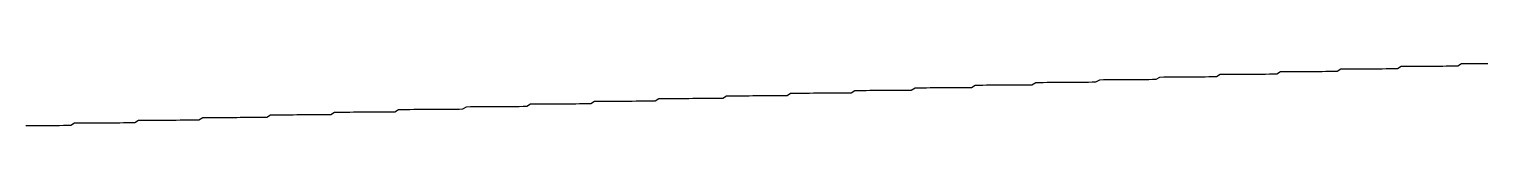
# Model space of a CAD drawing. Header units: millimetres. Extents: x 41 to 1041, y 1148 to 1248.
# Drawn here: x 97.82 to 104.22, y 1155.82 to 1156.09 of the extents above; entities that cross this region are included whole.
import ezdxf

# ---------------------------------------------------------------- set-up
doc = ezdxf.new("R2010")
doc.units = ezdxf.units.MM

msp = doc.modelspace()

# ---------------------------------------------------------------- linework, layer by layer
at = {"color": 3}
msp.add_polyline3d([(97.8002, 1155.8173, 0), (97.8162, 1155.8174, 0), (97.8332, 1155.8175, 0), (97.8492, 1155.8176, 0), (97.8662, 1155.8178, 0), (97.8832, 1155.8179, 0), (97.8992, 1155.818, 0), (97.9162, 1155.8181, 0), (97.9322, 1155.8182, 0), (97.9492, 1155.8183, 0), (97.9662, 1155.8184, 0), (97.9822, 1155.8185, 0), (97.9992, 1155.8187, 0), (98.0152, 1155.8288, 0), (98.0321, 1155.8289, 0), (98.0491, 1155.829, 0), (98.0651, 1155.8291, 0), (98.0821, 1155.8292, 0), (98.0981, 1155.8293, 0), (98.1151, 1155.8295, 0), (98.1311, 1155.8296, 0), (98.1481, 1155.8297, 0), (98.1651, 1155.8298, 0), (98.1811, 1155.8299, 0), (98.1981, 1155.83, 0), (98.2141, 1155.8301, 0), (98.2311, 1155.8302, 0), (98.2481, 1155.8304, 0), (98.2641, 1155.8305, 0), (98.2811, 1155.8306, 0), (98.2971, 1155.8407, 0), (98.3141, 1155.8408, 0), (98.3311, 1155.8409, 0), (98.3471, 1155.841, 0), (98.3641, 1155.8412, 0), (98.3801, 1155.8413, 0), (98.3971, 1155.8414, 0), (98.4141, 1155.8415, 0), (98.4301, 1155.8416, 0), (98.4471, 1155.8417, 0), (98.4631, 1155.8418, 0), (98.4801, 1155.8419, 0), (98.4971, 1155.8421, 0), (98.5131, 1155.8422, 0), (98.5301, 1155.8423, 0), (98.5461, 1155.8424, 0), (98.5631, 1155.8425, 0), (98.58, 1155.8526, 0), (98.596, 1155.8527, 0), (98.613, 1155.8529, 0), (98.629, 1155.853, 0), (98.646, 1155.8531, 0), (98.662, 1155.8532, 0), (98.679, 1155.8533, 0), (98.696, 1155.8534, 0), (98.712, 1155.8535, 0), (98.729, 1155.8536, 0), (98.745, 1155.8538, 0), (98.762, 1155.8539, 0), (98.779, 1155.854, 0), (98.795, 1155.8541, 0), (98.812, 1155.8542, 0), (98.828, 1155.8543, 0), (98.845, 1155.8544, 0), (98.862, 1155.8546, 0), (98.8779, 1155.8647, 0), (98.8949, 1155.8648, 0), (98.9109, 1155.8649, 0), (98.9279, 1155.865, 0), (98.9449, 1155.8651, 0), (98.9609, 1155.8652, 0), (98.9779, 1155.8653, 0), (98.9939, 1155.8655, 0), (99.0109, 1155.8656, 0), (99.0279, 1155.8657, 0), (99.0439, 1155.8658, 0), (99.0609, 1155.8659, 0), (99.0769, 1155.866, 0), (99.0939, 1155.8661, 0), (99.1109, 1155.8663, 0), (99.1269, 1155.8664, 0), (99.1439, 1155.8665, 0), (99.1599, 1155.8766, 0), (99.1768, 1155.8767, 0), (99.1938, 1155.8768, 0), (99.2098, 1155.8769, 0), (99.2268, 1155.877, 0), (99.2428, 1155.8772, 0), (99.2598, 1155.8773, 0), (99.2758, 1155.8774, 0), (99.2928, 1155.8775, 0), (99.3098, 1155.8776, 0), (99.3258, 1155.8777, 0), (99.3428, 1155.8778, 0), (99.3588, 1155.878, 0), (99.3758, 1155.8781, 0), (99.3928, 1155.8782, 0), (99.4088, 1155.8783, 0), (99.4258, 1155.8784, 0), (99.4418, 1155.8885, 0), (99.4588, 1155.8886, 0), (99.4758, 1155.8887, 0), (99.4918, 1155.8889, 0), (99.5088, 1155.889, 0), (99.5248, 1155.8891, 0), (99.5418, 1155.8892, 0), (99.5588, 1155.8893, 0), (99.5748, 1155.8894, 0), (99.5918, 1155.8895, 0), (99.6078, 1155.8897, 0), (99.6248, 1155.8898, 0), (99.6418, 1155.8899, 0), (99.6578, 1155.89, 0), (99.6748, 1155.8901, 0), (99.6908, 1155.8902, 0), (99.7078, 1155.8903, 0), (99.7248, 1155.8905, 0), (99.7407, 1155.9006, 0), (99.7577, 1155.9007, 0), (99.7737, 1155.9008, 0), (99.7907, 1155.9009, 0), (99.8067, 1155.901, 0), (99.8237, 1155.9011, 0), (99.8407, 1155.9012, 0), (99.8567, 1155.9014, 0), (99.8737, 1155.9015, 0), (99.8897, 1155.9016, 0), (99.9067, 1155.9017, 0), (99.9237, 1155.9018, 0), (99.9397, 1155.9019, 0), (99.9567, 1155.902, 0), (99.9727, 1155.9021, 0), (99.9897, 1155.9023, 0), (100.0067, 1155.9024, 0), (100.0226, 1155.9125, 0), (100.0396, 1155.9126, 0), (100.0556, 1155.9127, 0), (100.0726, 1155.9128, 0), (100.0896, 1155.9129, 0), (100.1056, 1155.9131, 0), (100.1226, 1155.9132, 0), (100.1386, 1155.9133, 0), (100.1556, 1155.9134, 0), (100.1726, 1155.9135, 0), (100.1886, 1155.9136, 0), (100.2056, 1155.9137, 0), (100.2216, 1155.9138, 0), (100.2386, 1155.914, 0), (100.2556, 1155.9141, 0), (100.2716, 1155.9142, 0), (100.2886, 1155.9143, 0), (100.3046, 1155.9244, 0), (100.3216, 1155.9245, 0), (100.3385, 1155.9246, 0), (100.3545, 1155.9248, 0), (100.3715, 1155.9249, 0), (100.3875, 1155.925, 0), (100.4045, 1155.9251, 0), (100.4205, 1155.9252, 0), (100.4375, 1155.9253, 0), (100.4545, 1155.9254, 0), (100.4705, 1155.9255, 0), (100.4875, 1155.9257, 0), (100.5035, 1155.9258, 0), (100.5205, 1155.9259, 0), (100.5375, 1155.926, 0), (100.5535, 1155.9261, 0), (100.5705, 1155.9262, 0), (100.5865, 1155.9363, 0), (100.6035, 1155.9365, 0), (100.6205, 1155.9366, 0), (100.6365, 1155.9367, 0), (100.6535, 1155.9368, 0), (100.6695, 1155.9369, 0), (100.6865, 1155.937, 0), (100.7035, 1155.9371, 0), (100.7195, 1155.9372, 0), (100.7365, 1155.9374, 0), (100.7525, 1155.9375, 0), (100.7695, 1155.9376, 0), (100.7865, 1155.9377, 0), (100.8025, 1155.9378, 0), (100.8195, 1155.9379, 0), (100.8355, 1155.938, 0), (100.8525, 1155.9382, 0), (100.8695, 1155.9383, 0), (100.8854, 1155.9484, 0), (100.9024, 1155.9485, 0), (100.9184, 1155.9486, 0), (100.9354, 1155.9487, 0), (100.9514, 1155.9488, 0), (100.9684, 1155.9489, 0), (100.9854, 1155.9491, 0), (101.0014, 1155.9492, 0), (101.0184, 1155.9493, 0), (101.0344, 1155.9494, 0), (101.0514, 1155.9495, 0), (101.0684, 1155.9496, 0), (101.0844, 1155.9497, 0), (101.1014, 1155.9499, 0), (101.1174, 1155.95, 0), (101.1344, 1155.9501, 0), (101.1514, 1155.9502, 0), (101.1673, 1155.9603, 0), (101.1843, 1155.9604, 0), (101.2003, 1155.9605, 0), (101.2173, 1155.9606, 0), (101.2343, 1155.9608, 0), (101.2503, 1155.9609, 0), (101.2673, 1155.961, 0), (101.2833, 1155.9611, 0), (101.3003, 1155.9612, 0), (101.3173, 1155.9613, 0), (101.3333, 1155.9614, 0), (101.3503, 1155.9616, 0), (101.3663, 1155.9617, 0), (101.3833, 1155.9618, 0), (101.4003, 1155.9619, 0), (101.4163, 1155.962, 0), (101.4333, 1155.9621, 0), (101.4493, 1155.9722, 0), (101.4663, 1155.9723, 0), (101.4822, 1155.9725, 0), (101.4992, 1155.9726, 0), (101.5162, 1155.9727, 0), (101.5322, 1155.9728, 0), (101.5492, 1155.9729, 0), (101.5652, 1155.973, 0), (101.5822, 1155.9731, 0), (101.5992, 1155.9733, 0), (101.6152, 1155.9734, 0), (101.6322, 1155.9735, 0), (101.6482, 1155.9736, 0), (101.6652, 1155.9737, 0), (101.6822, 1155.9738, 0), (101.6982, 1155.9739, 0), (101.7152, 1155.984, 0), (101.7312, 1155.9842, 0), (101.7482, 1155.9843, 0), (101.7652, 1155.9844, 0), (101.7812, 1155.9845, 0), (101.7982, 1155.9846, 0), (101.8142, 1155.9847, 0), (101.8312, 1155.9848, 0), (101.8482, 1155.985, 0), (101.8642, 1155.9851, 0), (101.8812, 1155.9852, 0), (101.8972, 1155.9853, 0), (101.9142, 1155.9854, 0), (101.9302, 1155.9855, 0), (101.9472, 1155.9856, 0), (101.9642, 1155.9858, 0), (101.9801, 1155.9959, 0), (101.9971, 1155.996, 0), (102.0131, 1155.9961, 0), (102.0301, 1155.9962, 0), (102.0471, 1155.9963, 0), (102.0631, 1155.9964, 0), (102.0801, 1155.9965, 0), (102.0961, 1155.9967, 0), (102.1131, 1155.9968, 0), (102.1301, 1155.9969, 0), (102.1461, 1155.997, 0), (102.1631, 1155.9971, 0), (102.1791, 1155.9972, 0), (102.1961, 1155.9973, 0), (102.2131, 1155.9975, 0), (102.2291, 1155.9976, 0), (102.246, 1156.0077, 0), (102.262, 1156.0078, 0), (102.279, 1156.0079, 0), (102.296, 1156.008, 0), (102.312, 1156.0081, 0), (102.329, 1156.0082, 0), (102.345, 1156.0084, 0), (102.362, 1156.0085, 0), (102.378, 1156.0086, 0), (102.395, 1156.0087, 0), (102.412, 1156.0088, 0), (102.428, 1156.0089, 0), (102.445, 1156.009, 0), (102.461, 1156.0091, 0), (102.478, 1156.0093, 0), (102.495, 1156.0094, 0), (102.511, 1156.0095, 0), (102.528, 1156.0196, 0), (102.544, 1156.0197, 0), (102.561, 1156.0198, 0), (102.578, 1156.0199, 0), (102.594, 1156.0201, 0), (102.611, 1156.0202, 0), (102.6269, 1156.0203, 0), (102.6439, 1156.0204, 0), (102.6609, 1156.0205, 0), (102.6769, 1156.0206, 0), (102.6939, 1156.0207, 0), (102.7099, 1156.0208, 0), (102.7269, 1156.021, 0), (102.7439, 1156.0211, 0), (102.7599, 1156.0212, 0), (102.7769, 1156.0213, 0), (102.7929, 1156.0314, 0), (102.8099, 1156.0315, 0), (102.8269, 1156.0316, 0), (102.8429, 1156.0318, 0), (102.8599, 1156.0319, 0), (102.8759, 1156.032, 0), (102.8929, 1156.0321, 0), (102.9089, 1156.0322, 0), (102.9259, 1156.0323, 0), (102.9429, 1156.0324, 0), (102.9589, 1156.0325, 0), (102.9759, 1156.0327, 0), (102.9919, 1156.0328, 0), (103.0089, 1156.0329, 0), (103.0259, 1156.033, 0), (103.0419, 1156.0331, 0), (103.0588, 1156.0432, 0), (103.0748, 1156.0433, 0), (103.0918, 1156.0435, 0), (103.1088, 1156.0436, 0), (103.1248, 1156.0437, 0), (103.1418, 1156.0438, 0), (103.1578, 1156.0439, 0), (103.1748, 1156.044, 0), (103.1918, 1156.0441, 0), (103.2078, 1156.0442, 0), (103.2248, 1156.0444, 0), (103.2408, 1156.0445, 0), (103.2578, 1156.0446, 0), (103.2748, 1156.0447, 0), (103.2908, 1156.0448, 0), (103.3078, 1156.0449, 0), (103.3237, 1156.055, 0), (103.3407, 1156.0552, 0), (103.3567, 1156.0553, 0), (103.3737, 1156.0554, 0), (103.3907, 1156.0555, 0), (103.4067, 1156.0556, 0), (103.4237, 1156.0557, 0), (103.4397, 1156.0558, 0), (103.4567, 1156.0559, 0), (103.4737, 1156.0561, 0), (103.4897, 1156.0562, 0), (103.5067, 1156.0563, 0), (103.5227, 1156.0564, 0), (103.5397, 1156.0565, 0), (103.5567, 1156.0566, 0), (103.5727, 1156.0567, 0), (103.5897, 1156.0669, 0), (103.6057, 1156.067, 0), (103.6227, 1156.0671, 0), (103.6397, 1156.0672, 0), (103.6557, 1156.0673, 0), (103.6727, 1156.0674, 0), (103.6887, 1156.0675, 0), (103.7057, 1156.0676, 0), (103.7227, 1156.0678, 0), (103.7387, 1156.0679, 0), (103.7557, 1156.068, 0), (103.7716, 1156.0681, 0), (103.7886, 1156.0682, 0), (103.8046, 1156.0683, 0), (103.8216, 1156.0684, 0), (103.8386, 1156.0686, 0), (103.8546, 1156.0787, 0), (103.8716, 1156.0788, 0), (103.8876, 1156.0789, 0), (103.9046, 1156.079, 0), (103.9216, 1156.0791, 0), (103.9376, 1156.0792, 0), (103.9546, 1156.0793, 0), (103.9706, 1156.0795, 0), (103.9876, 1156.0796, 0), (104.0046, 1156.0797, 0), (104.0206, 1156.0798, 0), (104.0376, 1156.0799, 0), (104.0536, 1156.08, 0), (104.0706, 1156.0801, 0), (104.0876, 1156.0803, 0), (104.1036, 1156.0804, 0), (104.1205, 1156.0905, 0), (104.1365, 1156.0906, 0), (104.1535, 1156.0907, 0), (104.1705, 1156.0908, 0), (104.1865, 1156.0909, 0), (104.2035, 1156.0911, 0), (104.2195, 1156.0912, 0), (104.2365, 1156.0913, 0)], dxfattribs=at)

doc.saveas('drawing.dxf')
